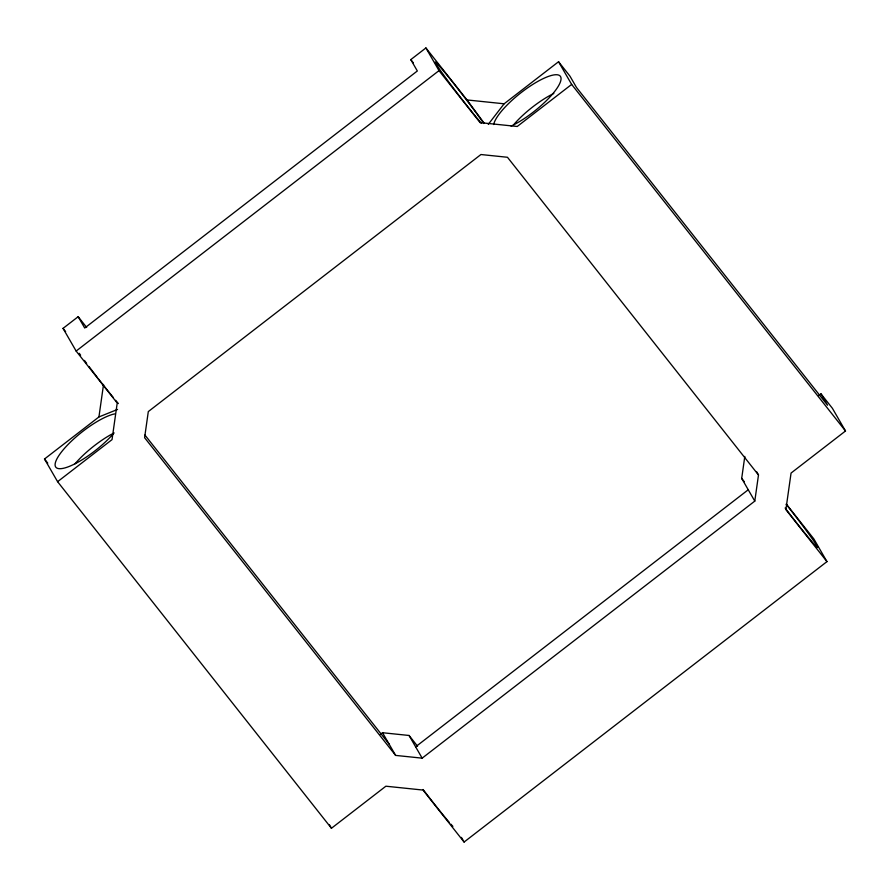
<?xml version="1.0" encoding="UTF-8"?>
<svg xmlns="http://www.w3.org/2000/svg" width="890" height="890" viewBox="0 0 890 890"><rect width="100%" height="100%" fill="white"/><g stroke="black" fill="none" stroke-linecap="round" stroke-linejoin="round"><path stroke-width="1.33" d="M786.471 504.285L813.861 538.94L826.955 561.623L464.091 842.051L423.017 790.064L385.871 786.204L331.447 828.267L57.594 481.69L44.5 459.006L98.935 416.943L103.54 384.424M754.787 501.103L758.491 474.982L507.467 157.274L480.934 154.526L148.307 411.58L144.603 437.702L395.627 755.41L422.16 758.158L754.787 501.103L741.693 478.42L744.808 456.414M488.287 124.344L504.129 103.796L558.553 61.733L569.967 76.173L576.509 87.509L827.544 405.217L820.992 393.87L818.8 395.56M57.594 481.69L112.029 439.627L117.213 403.048L76.139 351.06L63.045 328.377L78.164 316.695L86.675 327.464M78.164 316.695L84.717 328.032L417.332 70.978L410.791 59.63L425.909 47.949L466.983 99.936L484.171 123.187M76.139 351.06L439.004 70.633L425.909 47.949M558.553 61.733L571.647 84.416L517.224 126.48L480.077 122.62L439.004 70.633M380.341 734.417L382.533 732.726L409.066 735.474L417.577 746.254M415.619 746.821L748.234 489.767M820.992 393.87L832.406 408.31L845.5 430.994L791.065 473.057L785.881 509.636L826.955 561.623M98.935 416.943L117.558 409.433M466.983 99.936L504.129 103.796M571.647 84.416L845.5 430.994M410.791 59.63L413.338 62.867M741.693 478.42L744.24 481.657M63.045 328.377L65.615 331.625M144.936 435.065L389.086 744.062M44.5 459.006L47.76 463.134M756.533 471.578L758.491 474.982M409.066 735.474L422.16 758.158M461.398 837.39L464.091 842.051M382.533 732.726L395.627 755.41M329.378 824.685L331.447 828.267M452.888 826.354A42.064 1.602 52.3 0 1 450.841 824.129M449.294 822.36A42.064 1.602 52.3 0 1 423.084 789.497M481.256 123.143A42.064 1.602 52.3 0 1 442.43 73.303A42.064 1.602 52.3 0 1 445.868 73.792A42.064 1.602 52.3 0 1 483.737 123.499M493.683 124.533A42.064 11.414 -38.3 0 1 534.912 83.104A42.064 11.414 -38.3 0 1 558.842 85.284A42.064 11.414 -38.3 0 1 511.071 126.113M75.016 463.801A42.064 11.414 -38.3 0 1 111.895 434.075M513.463 124.956A42.064 11.414 -38.3 0 1 553.825 93.428M786.115 504.196A42.064 1.602 52.3 0 1 817.632 547.428A42.064 1.602 52.3 0 1 785.125 508.001M114.098 432.907A42.064 11.414 -38.3 0 1 65.204 467.829A42.064 11.414 -38.3 0 1 65.96 446.702A42.064 11.414 -38.3 0 1 114.766 413.883M118.392 403.57A42.064 1.602 52.3 0 1 115.656 400.344M113.442 397.674A42.064 1.602 52.3 0 1 98.022 378.317M97.188 377.238A42.064 1.602 52.3 0 1 88.967 366.48M86.641 363.376A42.064 1.602 52.3 0 1 84.439 360.417M80.623 355.188A42.064 1.602 52.3 0 1 79.254 353.297"/></g></svg>
